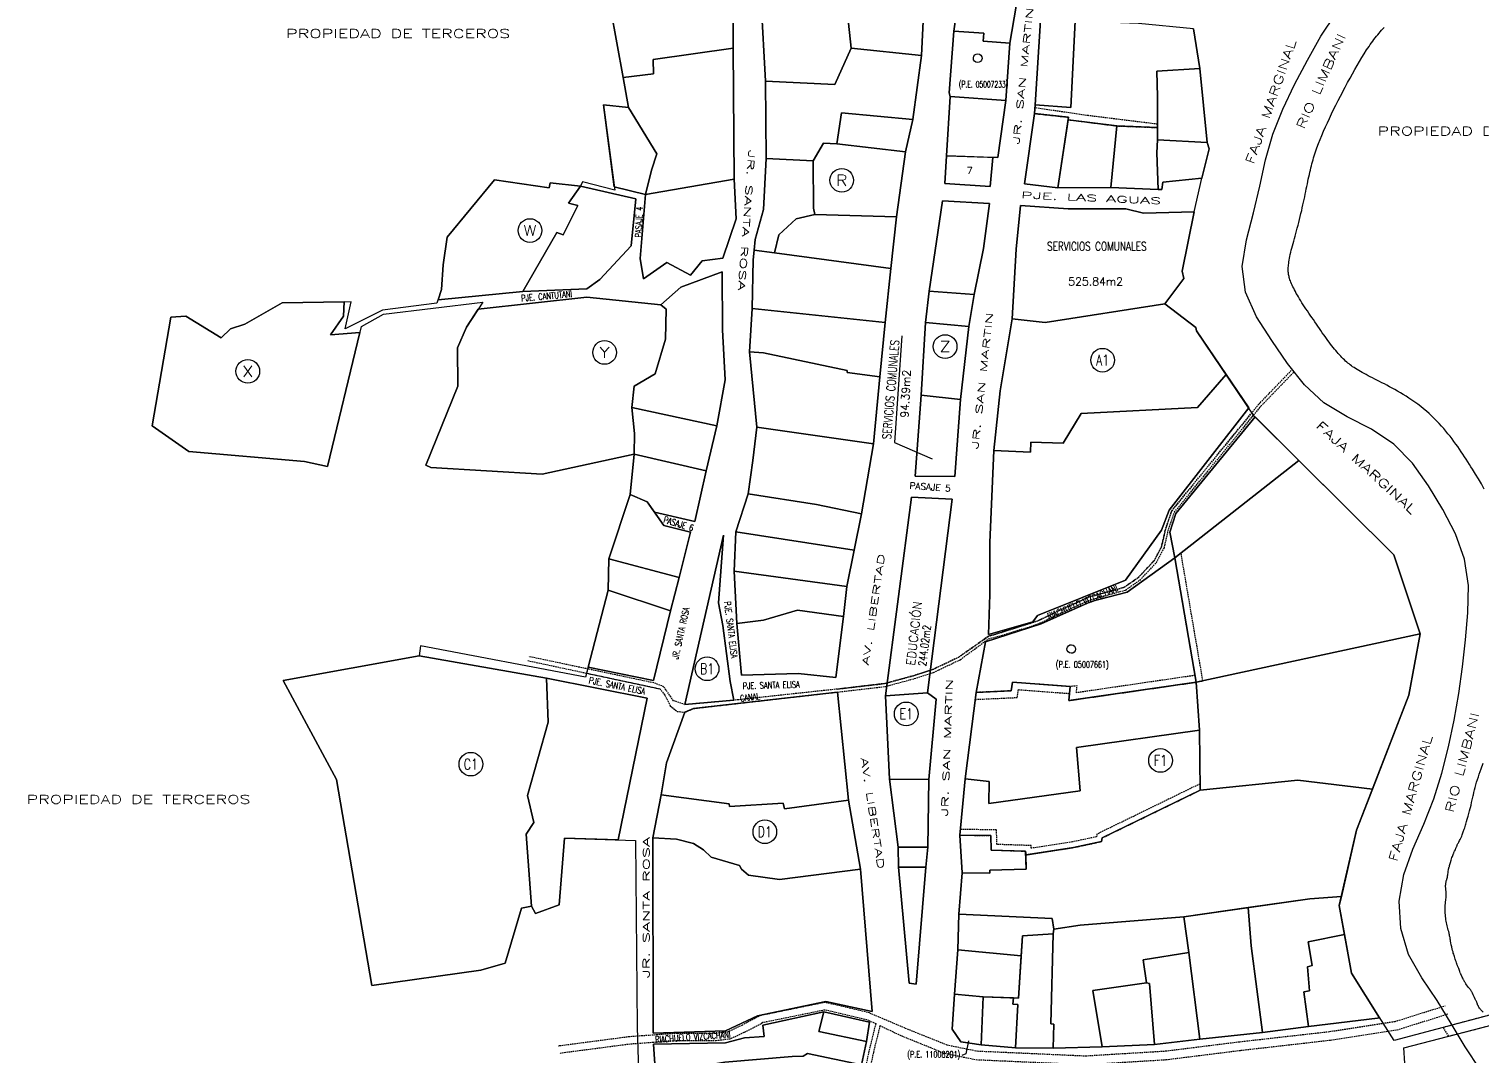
# Model space of a CAD drawing. Extents: x 425265 to 425664, y 8434748 to 8436646.
# Drawn here: x 425265 to 425517.1, y 8435775.6 to 8435953.9 of the extents above; entities that cross this region are included whole.
import ezdxf
from ezdxf.enums import TextEntityAlignment as Align

# ---------------------------------------------------------------- set-up
doc = ezdxf.new("R2010")
doc.units = 0
doc.header["$MEASUREMENT"] = 0
doc.linetypes.add('HIDDEN', pattern=[0.375, 0.25, -0.125])
doc.layers.add('RASTER', color=7, linetype='CONTINUOUS')
doc.styles.add('ROMAND', font='romand.shx')
doc.styles.add('ROMANS', font='romans.shx')

msp = doc.modelspace()

# ---------------------------------------------------------------- linework, layer by layer
at = {"layer": 'RASTER'}
for points in [[(425430.91, 8435990.57), (425432.57, 8435990.19), (425435.79, 8435978.63), (425437.37, 8435967.24), (425436.17, 8435957.82), (425435.12, 8435951.4), (425434.39, 8435941.48), (425433.03, 8435931.57), (425432.13, 8435931.61), (425431.69, 8435926.57), (425423.81, 8435927.06), (425424.13, 8435931.9), (425424.76, 8435942.18), (425424.6, 8435942.81), (425425.39, 8435953.48), (425426.17, 8435959.23), (425427.78, 8435968.34), (425429.25, 8435978.99)], [(425387.1, 8435959.85), (425385.94, 8435964.56), (425379.82, 8435962.09), (425365.81, 8435957.48), (425368.05, 8435945.48), (425373.32, 8435946.08), (425373.23, 8435948.58), (425387.09, 8435950.55)], [(425420.21, 8435958.74), (425409.58, 8435959.5), (425406.62, 8435957.83), (425406.94, 8435956.52), (425407.55, 8435950.55), (425419.79, 8435949.3)], [(425406.94, 8435956.52), (425406.62, 8435957.83), (425398.5, 8435958.54), (425391.95, 8435958.45), (425392.73, 8435944.82), (425404.72, 8435944.26), (425407.55, 8435950.55)], [(425436.17, 8435957.82), (425426.17, 8435959.23), (425425.39, 8435953.48), (425430.58, 8435953.14), (425430.49, 8435951.74), (425435.12, 8435951.4)], [(425466.94, 8435953.88), (425457.39, 8435954.82), (425446.44, 8435955.24), (425445.67, 8435940.26), (425439.49, 8435940.75), (425439.36, 8435939.2), (425445.27, 8435938.58), (425445.21, 8435938.14), (425453.64, 8435937.06), (425460.73, 8435936.78), (425460.73, 8435942.13), (425460.57, 8435946.58), (425468.05, 8435947.02)], [(425446.44, 8435955.24), (425444.31, 8435955.53), (425440.42, 8435955.37), (425439.49, 8435940.75), (425445.67, 8435940.26)], [(425435.12, 8435951.4), (425430.49, 8435951.74), (425430.58, 8435953.14), (425425.39, 8435953.48), (425424.6, 8435942.81), (425424.76, 8435942.18), (425434.39, 8435941.48)], [(425387.09, 8435950.55), (425373.23, 8435948.58), (425373.32, 8435946.08), (425368.05, 8435945.48), (425368.93, 8435940.26), (425373.86, 8435932.2), (425372.96, 8435929.39), (425371.91, 8435925.16), (425387.28, 8435927.86)], [(425419.79, 8435949.3), (425407.55, 8435950.55), (425404.72, 8435944.26), (425392.73, 8435944.82), (425392.81, 8435931.43), (425401, 8435931), (425402.77, 8435934.08), (425405.07, 8435933.97), (425405.87, 8435939.36), (425418.27, 8435938.2)], [(425468.05, 8435947.02), (425460.57, 8435946.58), (425460.73, 8435942.13), (425460.73, 8435934.68), (425469.32, 8435934.19)], [(425434.39, 8435941.48), (425424.76, 8435942.18), (425424.13, 8435931.9), (425433.03, 8435931.57)], [(425368.93, 8435940.26), (425364.65, 8435940.7), (425366.48, 8435926.51), (425371.91, 8435925.16), (425372.96, 8435929.39), (425373.86, 8435932.2)], [(425418.27, 8435938.2), (425405.87, 8435939.36), (425405.07, 8435933.97), (425416.98, 8435932.55)], [(425445.27, 8435938.58), (425439.36, 8435939.2), (425437.65, 8435927.02), (425443.41, 8435926.32)], [(425453.64, 8435937.06), (425445.21, 8435938.14), (425443.41, 8435926.32), (425452.61, 8435926.41)], [(425460.73, 8435934.68), (425460.73, 8435936.78), (425453.64, 8435937.06), (425452.61, 8435926.41), (425460.8, 8435926.04), (425460.61, 8435932.38)], [(425469.68, 8435933.12), (425469.32, 8435934.19), (425460.73, 8435934.68), (425460.61, 8435932.38), (425460.8, 8435926.04), (425461.45, 8435926.05), (425461.63, 8435927.34), (425468.37, 8435928.02)], [(425416.98, 8435932.55), (425405.07, 8435933.97), (425402.77, 8435934.08), (425401, 8435931), (425401.02, 8435922.8), (425401.3, 8435921.69), (425415.44, 8435921.3)], [(425432.13, 8435931.61), (425424.13, 8435931.9), (425423.81, 8435927.06), (425431.69, 8435926.57)], [(425392.39, 8435922.59), (425390.94, 8435917.38), (425390.73, 8435915.55), (425394.25, 8435915.08), (425395.01, 8435918.2), (425398.02, 8435920.97), (425401.3, 8435921.69), (425401.02, 8435922.8), (425401, 8435931), (425392.81, 8435931.43)], [(425356.51, 8435918.58), (425357.64, 8435918.16), (425360.17, 8435923.27), (425358.56, 8435923.66), (425360.65, 8435926.6), (425355.38, 8435927.19), (425355.21, 8435926.31), (425345.72, 8435927.7), (425337.48, 8435917.78), (425336.84, 8435912.97), (425336.54, 8435908.73), (425335.92, 8435906.93), (425350.65, 8435908.34)], [(425345.72, 8435927.7), (425355.21, 8435926.31), (425355.38, 8435927.19), (425360.65, 8435926.6), (425370.21, 8435924.42), (425369.4, 8435916.26), (425363.98, 8435910.44), (425361.74, 8435908.84), (425350.65, 8435908.34), (425335.92, 8435906.93), (425336.54, 8435908.73), (425336.84, 8435912.97), (425337.48, 8435917.78)], [(425370.21, 8435924.42), (425360.65, 8435926.6), (425358.56, 8435923.66), (425360.17, 8435923.27), (425357.64, 8435918.16), (425356.51, 8435918.58), (425350.65, 8435908.34), (425361.74, 8435908.84), (425363.98, 8435910.44), (425369.4, 8435916.26)], [(425385.34, 8435914.14), (425387.63, 8435920.96), (425387.28, 8435927.86), (425371.91, 8435925.16), (425371, 8435914.1), (425371.55, 8435910.54), (425375.61, 8435913.38), (425379.72, 8435911.21), (425381.72, 8435913.65)], [(425423.4, 8435924.08), (425431.54, 8435923.63), (425430.54, 8435915.84), (425428.91, 8435907.81), (425428.01, 8435902.28), (425426.56, 8435889.66), (425425.53, 8435876.3), (425418.68, 8435876.35), (425419.71, 8435890.41), (425420.44, 8435902.99), (425421.08, 8435908.4)], [(425430.54, 8435915.84), (425431.54, 8435923.63), (425423.4, 8435924.08), (425421.08, 8435908.4), (425428.91, 8435907.81)], [(425415.44, 8435921.3), (425401.3, 8435921.69), (425398.02, 8435920.97), (425395.01, 8435918.2), (425394.25, 8435915.08), (425414.47, 8435912.35)], [(425436.92, 8435923.26), (425445.2, 8435922.7), (425455.2, 8435922.72), (425458.25, 8435921.94), (425467.04, 8435922.17), (425464.96, 8435911.9), (425465.26, 8435910.64), (425461.98, 8435906.24), (425467.36, 8435902.09), (425467.49, 8435901.56), (425472.64, 8435893.94), (425476.52, 8435888.19), (425462.73, 8435870.44), (425461.4, 8435866.99), (425455.13, 8435858.32), (425439.92, 8435852.19), (425439.06, 8435851.08), (425431.38, 8435848.86), (425431.63, 8435855.81), (425431.63, 8435864.81), (425432.33, 8435880.79), (425433.44, 8435891.13), (425435.52, 8435903.61), (425436.18, 8435915.69)], [(425465.26, 8435910.64), (425464.96, 8435911.9), (425467.04, 8435922.17), (425458.25, 8435921.94), (425455.2, 8435922.72), (425445.2, 8435922.7), (425436.92, 8435923.26), (425436.18, 8435915.69), (425435.52, 8435903.61), (425441.24, 8435902.99), (425461.98, 8435906.24)], [(425414.47, 8435912.35), (425394.25, 8435915.08), (425390.73, 8435915.55), (425390.57, 8435913.85), (425390.38, 8435905.4), (425413.46, 8435903.01)], [(425385.19, 8435911.74), (425385.26, 8435901.69), (425385.71, 8435893.06), (425384.25, 8435885.04), (425382.44, 8435877.25), (425380.49, 8435868.46), (425373.47, 8435870.07), (425375.09, 8435867.78), (425379.7, 8435866.63), (425377.77, 8435858.76), (425376.23, 8435852.96), (425373.28, 8435840.91), (425361.97, 8435843.24), (425365.43, 8435856.59), (425365.54, 8435861.99), (425369.22, 8435873.15), (425369.92, 8435880.17), (425354, 8435876.7), (425334.68, 8435877.84), (425333.83, 8435878.26), (425339.37, 8435891.93), (425339.31, 8435898.58), (425340.85, 8435902.17), (425342.9, 8435905.31), (425361.74, 8435907.38), (425374.57, 8435906.06), (425378.01, 8435909.12)], [(425385.26, 8435901.69), (425385.19, 8435911.74), (425378.01, 8435909.12), (425374.57, 8435906.06), (425375.5, 8435905.29), (425375.37, 8435900.1), (425373.58, 8435894.11), (425369.96, 8435891.97), (425369.55, 8435888.25), (425384.25, 8435885.04), (425385.71, 8435893.06)], [(425322.37, 8435901.24), (425317.29, 8435900.82), (425319.5, 8435904.1), (425319.62, 8435906.55), (425308.92, 8435906.41), (425302.4, 8435902.72), (425299.93, 8435901.9), (425298.33, 8435900.32), (425292.17, 8435904.06), (425289.58, 8435903.92), (425286.35, 8435885.04), (425292.7, 8435880.6), (425312.78, 8435878.9), (425316.78, 8435878.01)], [(425308.92, 8435906.41), (425319.62, 8435906.55), (425319.5, 8435904.1), (425317.29, 8435900.82), (425322.37, 8435901.24), (425316.78, 8435878.01), (425312.78, 8435878.9), (425292.7, 8435880.6), (425286.35, 8435885.04), (425289.58, 8435903.92), (425292.17, 8435904.06), (425298.33, 8435900.32), (425299.93, 8435901.9), (425302.4, 8435902.72)], [(425361.74, 8435907.38), (425342.9, 8435905.31), (425340.85, 8435902.17), (425339.31, 8435898.58), (425339.37, 8435891.93), (425333.83, 8435878.26), (425334.68, 8435877.84), (425354, 8435876.7), (425369.92, 8435880.17), (425369.98, 8435883.72), (425369.55, 8435888.25), (425369.96, 8435891.97), (425373.58, 8435894.11), (425375.37, 8435900.1), (425375.5, 8435905.29), (425374.57, 8435906.06)], [(425428.91, 8435907.81), (425421.08, 8435908.4), (425420.44, 8435902.99), (425428.01, 8435902.28)], [(425413.46, 8435903.01), (425390.38, 8435905.4), (425389.97, 8435897.92), (425392.37, 8435897.71), (425406.89, 8435894.64), (425406.86, 8435894.29), (425412.52, 8435893.56)], [(425472.64, 8435893.94), (425467.49, 8435901.56), (425467.36, 8435902.09), (425461.98, 8435906.24), (425441.24, 8435902.99), (425435.52, 8435903.61), (425433.44, 8435891.13), (425432.33, 8435880.79), (425438.68, 8435880.52), (425438.72, 8435882.21), (425444.37, 8435882.08), (425447.48, 8435887.22), (425467.65, 8435888.24)], [(425428.01, 8435902.28), (425420.44, 8435902.99), (425419.71, 8435890.41), (425426.56, 8435889.66)], [(425412.52, 8435893.56), (425406.86, 8435894.29), (425406.89, 8435894.64), (425392.37, 8435897.71), (425389.97, 8435897.92), (425391.24, 8435884.83), (425411.44, 8435881.96)], [(425476.52, 8435888.19), (425472.64, 8435893.94), (425467.65, 8435888.24), (425447.48, 8435887.22), (425444.37, 8435882.08), (425438.72, 8435882.21), (425438.68, 8435880.52), (425432.33, 8435880.79), (425431.63, 8435864.81), (425431.63, 8435855.81), (425431.38, 8435848.86), (425439.06, 8435851.08), (425439.92, 8435852.19), (425455.13, 8435858.32), (425461.4, 8435866.99), (425462.73, 8435870.44)], [(425426.56, 8435889.66), (425419.71, 8435890.41), (425418.68, 8435876.35), (425425.53, 8435876.3)], [(425384.25, 8435885.04), (425369.55, 8435888.25), (425369.98, 8435883.72), (425369.92, 8435880.17), (425382.44, 8435877.25)], [(425477.63, 8435886.62), (425485.21, 8435879.08), (425501.68, 8435862.69), (425506.26, 8435849.02), (425504.32, 8435838.37), (425497.99, 8435822.08), (425495.22, 8435814.94), (425495.22, 8435814.94), (425492.59, 8435803.47), (425492.22, 8435801.87), (425493.13, 8435796.84), (425494.35, 8435790.15), (425499.22, 8435782.44), (425499.22, 8435782.44), (425499.22, 8435782.44), (425499.22, 8435782.44), (425498.88, 8435782.37), (425486.92, 8435780.94), (425478.94, 8435779.89), (425468.05, 8435778.71), (425460.2, 8435777.82), (425451.11, 8435777.38), (425442.61, 8435777.18), (425436.06, 8435777.23), (425430.13, 8435777.71), (425426.62, 8435778.25), (425425.12, 8435780.43), (425425.5, 8435786.52), (425426.09, 8435794.2), (425426.22, 8435800.4), (425426.85, 8435807.57), (425426.41, 8435814.1), (425427.37, 8435823.86), (425429.24, 8435838.84), (425430.85, 8435847.59), (425440.5, 8435850.73), (425449.19, 8435854.58), (425455.42, 8435856.24), (425463.7, 8435862.19), (425462.85, 8435866.61), (425463.89, 8435869.85)], [(425485.21, 8435879.08), (425477.63, 8435886.62), (425463.89, 8435869.85), (425462.85, 8435866.61), (425463.7, 8435862.19)], [(425390.5, 8435879.07), (425389.72, 8435873.28), (425401.58, 8435871.43), (425409.35, 8435869.78), (425411.44, 8435881.96), (425391.24, 8435884.83)], [(425382.44, 8435877.25), (425369.92, 8435880.17), (425369.22, 8435873.15), (425372.21, 8435871.87), (425373.47, 8435870.07), (425380.49, 8435868.46)], [(425485.21, 8435879.08), (425463.7, 8435862.19), (425467.4, 8435840.61), (425506.26, 8435849.02), (425501.68, 8435862.69)], [(425379.7, 8435866.63), (425375.09, 8435867.78), (425372.21, 8435871.87), (425369.22, 8435873.15), (425365.54, 8435861.99), (425377.77, 8435858.76)], [(425409.35, 8435869.78), (425401.58, 8435871.43), (425389.72, 8435873.28), (425387.6, 8435866.71), (425408.1, 8435863.51)], [(425425.11, 8435872.36), (425418.02, 8435872.71), (425413.54, 8435838.25), (425420.82, 8435838.79)], [(425425.11, 8435872.36), (425420.82, 8435838.79), (425422.29, 8435837.67), (425421.03, 8435823.77), (425420.86, 8435812.02), (425420.53, 8435808.54), (425418.82, 8435788.26), (425417.64, 8435788.44), (425415.78, 8435808.56), (425415.71, 8435812.01), (425414.23, 8435823.81), (425413.54, 8435838.25), (425418.02, 8435872.71)], [(425385.33, 8435850.43), (425384.59, 8435854.36), (425385.43, 8435866.13), (425378.74, 8435836.73), (425387.25, 8435837.48), (425386.58, 8435840.76)], [(425385.43, 8435866.13), (425384.59, 8435854.36), (425385.33, 8435850.43), (425386.58, 8435840.76), (425387.25, 8435837.48), (425378.74, 8435836.73)], [(425387.31, 8435859.87), (425406.84, 8435857.23), (425408.1, 8435863.51), (425387.6, 8435866.71)], [(425377.77, 8435858.76), (425365.54, 8435861.99), (425365.43, 8435856.59), (425376.23, 8435852.96)], [(425455.42, 8435856.24), (425449.19, 8435854.58), (425440.5, 8435850.73), (425430.85, 8435847.59), (425429.24, 8435838.84), (425435.33, 8435839.12), (425435.53, 8435840.6), (425445.55, 8435839.86), (425445.33, 8435837.42), (425467.4, 8435840.61), (425463.7, 8435862.19)], [(425387.72, 8435850.78), (425392.39, 8435851.37), (425398.29, 8435853.09), (425406.22, 8435852.02), (425406.84, 8435857.23), (425387.31, 8435859.87)], [(425376.23, 8435852.96), (425365.43, 8435856.59), (425361.97, 8435843.24), (425373.28, 8435840.91)], [(425388.53, 8435841.81), (425398.37, 8435842.14), (425404.94, 8435841.45), (425406.22, 8435852.02), (425398.29, 8435853.09), (425392.39, 8435851.37), (425387.72, 8435850.78)], [(425504.32, 8435838.37), (425506.26, 8435849.02), (425467.4, 8435840.61), (425468.01, 8435832.28), (425468.1, 8435821.88), (425485.06, 8435823.62), (425497.99, 8435822.08)], [(425332.64, 8435845.21), (425309.08, 8435840.93), (425318.32, 8435823.75), (425324.47, 8435788.03), (425343.34, 8435790.67), (425347.57, 8435791.87), (425350.42, 8435801.45), (425352.14, 8435801.77), (425351.19, 8435814.24), (425352.53, 8435816.28), (425351.44, 8435820.96), (425355.03, 8435833.71), (425354.75, 8435841.31)], [(425332.64, 8435845.21), (425354.75, 8435841.31), (425372.21, 8435837.82), (425367.15, 8435813.29), (425357.85, 8435813.57), (425356.96, 8435802.01), (425352.82, 8435800.49), (425352.14, 8435801.77), (425350.42, 8435801.45), (425347.57, 8435791.87), (425343.34, 8435790.67), (425324.47, 8435788.03), (425318.32, 8435823.75), (425309.08, 8435840.93)], [(425372.21, 8435837.82), (425354.75, 8435841.31), (425355.03, 8435833.71), (425351.44, 8435820.96), (425352.53, 8435816.28), (425351.19, 8435814.24), (425352.14, 8435801.77), (425352.82, 8435800.49), (425356.96, 8435802.01), (425357.85, 8435813.57), (425367.15, 8435813.29)], [(425405.22, 8435838.9), (425407.09, 8435820.14), (425409.17, 8435808.17), (425411.19, 8435783.5), (425403.17, 8435785.24), (425391.33, 8435782.76), (425385.8, 8435780.18), (425373.26, 8435779.77), (425373.15, 8435813.62), (425374.62, 8435821.08), (425375.55, 8435826.65), (425378.72, 8435835.39), (425380.23, 8435836.05)], [(425405.22, 8435838.9), (425380.23, 8435836.05), (425378.72, 8435835.39), (425375.55, 8435826.65), (425374.62, 8435821.08), (425386.41, 8435819.53), (425386.5, 8435819.04), (425395.78, 8435819.66), (425396.04, 8435818.64), (425407.09, 8435820.14)], [(425422.29, 8435837.67), (425420.82, 8435838.79), (425413.54, 8435838.25), (425414.23, 8435823.81), (425421.03, 8435823.77)], [(425427.37, 8435823.86), (425431.5, 8435823.4), (425431.45, 8435819.6), (425447.3, 8435821.77), (425446.67, 8435829.3), (425468.01, 8435832.28), (425467.4, 8435840.61), (425445.33, 8435837.42), (425445.55, 8435839.86), (425435.53, 8435840.6), (425435.33, 8435839.12), (425429.24, 8435838.84)], [(425468.1, 8435821.88), (425468.01, 8435832.28), (425446.67, 8435829.3), (425447.3, 8435821.77), (425431.45, 8435819.6), (425431.5, 8435823.4), (425427.37, 8435823.86), (425426.41, 8435814.1), (425431.81, 8435814.01), (425431.84, 8435811.51), (425437.83, 8435811.32), (425437.86, 8435810.67), (425446.16, 8435811.94), (425451, 8435812.97), (425451.11, 8435813.61)], [(425421.03, 8435823.77), (425414.23, 8435823.81), (425415.71, 8435812.01), (425420.86, 8435812.02)], [(425497.99, 8435822.08), (425485.06, 8435823.62), (425468.1, 8435821.88), (425451.11, 8435813.61), (425451, 8435812.97), (425446.16, 8435811.94), (425437.86, 8435810.67), (425437.95, 8435808.17), (425431.6, 8435808.04), (425431.6, 8435807.49), (425426.85, 8435807.57), (425426.22, 8435800.4), (425442.46, 8435799.66), (425442.73, 8435797.78), (425447.28, 8435798.47), (425465.27, 8435799.93), (425487.14, 8435803.08), (425492.59, 8435803.47), (425495.22, 8435814.94)], [(425407.09, 8435820.14), (425396.04, 8435818.64), (425395.78, 8435819.66), (425386.5, 8435819.04), (425386.41, 8435819.53), (425374.62, 8435821.08), (425373.15, 8435813.62), (425377.3, 8435813.41), (425380.25, 8435812.66), (425381.98, 8435811.57), (425383.29, 8435810.26), (425388.19, 8435808.83), (425388.53, 8435808.22), (425389.79, 8435807.15), (425395.14, 8435806.38), (425409.17, 8435808.17)], [(425409.17, 8435808.17), (425395.14, 8435806.38), (425389.79, 8435807.15), (425388.53, 8435808.22), (425388.19, 8435808.83), (425383.29, 8435810.26), (425381.98, 8435811.57), (425380.25, 8435812.66), (425377.3, 8435813.41), (425373.15, 8435813.62), (425373.26, 8435779.77), (425385.8, 8435780.18), (425391.33, 8435782.76), (425403.17, 8435785.24), (425411.19, 8435783.5)], [(425426.85, 8435807.57), (425431.6, 8435807.49), (425431.6, 8435808.04), (425437.95, 8435808.17), (425437.83, 8435811.32), (425431.84, 8435811.51), (425431.81, 8435814.01), (425426.41, 8435814.1)], [(425420.86, 8435812.02), (425415.71, 8435812.01), (425415.78, 8435808.56), (425420.53, 8435808.54)], [(425420.53, 8435808.54), (425415.78, 8435808.56), (425417.64, 8435788.44), (425418.82, 8435788.26)], [(425492.22, 8435801.87), (425492.59, 8435803.47), (425487.14, 8435803.08), (425476.41, 8435801.54), (425476.94, 8435794.91), (425478.94, 8435779.89), (425486.92, 8435780.94), (425486.06, 8435786.93), (425487.09, 8435787.12), (425486.72, 8435791.26), (425487.54, 8435791.48), (425486.86, 8435795.62), (425493.13, 8435796.84)], [(425476.94, 8435794.91), (425476.41, 8435801.54), (425465.27, 8435799.93), (425466.11, 8435793.74), (425468.05, 8435778.71), (425478.94, 8435779.89)], [(425442.61, 8435796.99), (425442.73, 8435797.78), (425442.46, 8435799.66), (425426.22, 8435800.4), (425426.09, 8435794.2), (425437.05, 8435793.17), (425437.27, 8435796.66)], [(425451.11, 8435777.38), (425449.48, 8435787.15), (425458.79, 8435788.49), (425458.21, 8435792.45), (425466.11, 8435793.74), (425465.27, 8435799.93), (425447.28, 8435798.47), (425442.73, 8435797.78), (425442.61, 8435796.99), (425442.18, 8435781.35), (425442.73, 8435781.33), (425442.61, 8435777.18)], [(425442.61, 8435796.99), (425437.27, 8435796.66), (425436.57, 8435785.83), (425435.72, 8435785.86), (425435.62, 8435784.77), (425436.47, 8435784.72), (425436.06, 8435777.23), (425442.61, 8435777.18), (425442.73, 8435781.33), (425442.18, 8435781.35)], [(425493.13, 8435796.84), (425486.86, 8435795.62), (425487.54, 8435791.48), (425486.72, 8435791.26), (425487.09, 8435787.12), (425486.06, 8435786.93), (425486.92, 8435780.94), (425498.88, 8435782.37), (425499.22, 8435782.44), (425494.35, 8435790.15)], [(425437.05, 8435793.17), (425426.09, 8435794.2), (425425.5, 8435786.52), (425430.48, 8435786.05), (425436.57, 8435785.83)], [(425466.11, 8435793.74), (425458.21, 8435792.45), (425458.79, 8435788.49), (425459.33, 8435788.38), (425460.2, 8435777.82), (425468.05, 8435778.71)], [(425459.33, 8435788.38), (425458.79, 8435788.49), (425449.48, 8435787.15), (425451.11, 8435777.38), (425460.2, 8435777.82)], [(425430.48, 8435786.05), (425425.5, 8435786.52), (425425.12, 8435780.43), (425426.62, 8435778.25), (425430.13, 8435777.71)], [(425436.47, 8435784.72), (425435.62, 8435784.77), (425435.72, 8435785.86), (425430.48, 8435786.05), (425430.13, 8435777.71), (425436.06, 8435777.23)], [(425401.99, 8435780.04), (425402.83, 8435783.44), (425392.27, 8435781.17), (425392.48, 8435779.18), (425389.09, 8435778.96), (425385.8, 8435778.1), (425373.3, 8435777.87), (425373.62, 8435772.73), (425385.66, 8435774.72), (425397.37, 8435775.73), (425399.27, 8435775.79), (425400.01, 8435776.21), (425409.36, 8435774.28), (425410.21, 8435778.34)], [(425410.78, 8435781.64), (425402.83, 8435783.44), (425401.99, 8435780.04), (425410.21, 8435778.34)], [(425400.87, 8435771.68), (425408.66, 8435770.09), (425409.36, 8435774.28), (425400.01, 8435776.21), (425399.27, 8435775.79), (425397.37, 8435775.73), (425385.66, 8435774.72), (425373.62, 8435772.73), (425374.89, 8435768.05), (425384.95, 8435768.94), (425390.55, 8435769.06), (425390.61, 8435770.25), (425397.11, 8435770.49)]]:
    msp.add_lwpolyline(points, close=True, dxfattribs=at)
for points in [[(425387.1, 8435959.85), (425387.09, 8435950.55), (425387.28, 8435927.86), (425387.63, 8435920.96), (425385.34, 8435914.14), (425381.72, 8435913.65), (425379.72, 8435911.21), (425375.61, 8435913.38), (425371.55, 8435910.54), (425371, 8435914.1), (425371.91, 8435925.16), (425366.48, 8435926.51), (425364.65, 8435940.7), (425368.93, 8435940.26), (425368.05, 8435945.48), (425365.81, 8435957.48)], [(425365.81, 8435957.48), (425368.05, 8435945.48), (425368.93, 8435940.26), (425364.65, 8435940.7), (425366.56, 8435925.92), (425360.97, 8435927.36), (425360.65, 8435926.6), (425355.38, 8435927.19), (425355.21, 8435926.31), (425345.72, 8435927.7), (425337.48, 8435917.78), (425336.84, 8435912.97), (425336.54, 8435908.73), (425335.71, 8435906.32), (425326.32, 8435905.12), (425319.84, 8435901.89), (425320.86, 8435906.56), (425308.92, 8435906.41), (425302.4, 8435902.72), (425299.93, 8435901.9), (425298.33, 8435900.32), (425292.17, 8435904.06), (425289.58, 8435903.92), (425286.35, 8435885.04), (425292.7, 8435880.6), (425312.78, 8435878.9), (425316.78, 8435878.01), (425322.63, 8435902.3), (425326.47, 8435904.4), (425343.7, 8435906.53), (425340.85, 8435902.17), (425339.31, 8435898.58), (425339.37, 8435891.93), (425333.83, 8435878.26), (425334.68, 8435877.84), (425354, 8435876.7), (425369.92, 8435880.17), (425369.22, 8435873.15), (425365.54, 8435861.99), (425365.43, 8435856.59), (425361.51, 8435841.49), (425332.91, 8435846.94), (425332.64, 8435845.21), (425309.08, 8435840.93), (425318.32, 8435823.75), (425324.47, 8435788.03), (425343.34, 8435790.67), (425347.57, 8435791.87), (425350.42, 8435801.45), (425352.14, 8435801.77), (425352.82, 8435800.49), (425356.96, 8435802.01), (425357.85, 8435813.57), (425370.2, 8435813.19), (425370.47, 8435780.8), (425372.26, 8435721.51)], [(425420.21, 8435958.74), (425419.79, 8435949.3), (425418.27, 8435938.2), (425416.98, 8435932.55), (425415.44, 8435921.3), (425414.47, 8435912.35), (425413.46, 8435903.01), (425412.52, 8435893.56), (425411.44, 8435881.96), (425410.4, 8435875.89), (425409.35, 8435869.78), (425408.1, 8435863.51), (425406.84, 8435857.23), (425406.22, 8435852.02), (425404.94, 8435841.45), (425398.37, 8435842.14), (425388.53, 8435841.81), (425387.72, 8435850.78), (425387.31, 8435859.87), (425387.6, 8435866.71), (425389.72, 8435873.28), (425390.5, 8435879.07), (425391.24, 8435884.83), (425389.97, 8435897.92), (425390.38, 8435905.4), (425390.57, 8435913.85), (425390.73, 8435915.55), (425390.94, 8435917.38), (425392.39, 8435922.59), (425392.81, 8435931.43), (425392.73, 8435944.82), (425391.95, 8435958.45)], [(425466.94, 8435953.88), (425468.05, 8435947.02), (425469.32, 8435934.19), (425469.68, 8435933.12), (425468.37, 8435928.02), (425461.63, 8435927.34), (425461.45, 8435926.05), (425460.8, 8435926.04), (425452.61, 8435926.41), (425443.41, 8435926.32), (425437.65, 8435927.02), (425439.36, 8435939.2), (425439.49, 8435940.75), (425440.42, 8435955.37)], [(425527.62, 8435785.37), (425501.73, 8435778.47), (425494.35, 8435790.15), (425492.22, 8435801.87), (425495.22, 8435814.94), (425504.32, 8435838.37), (425506.26, 8435849.02), (425501.68, 8435862.69), (425477.48, 8435886.77), (425467.49, 8435901.56), (425467.36, 8435902.09), (425461.98, 8435906.24), (425465.26, 8435910.64), (425464.96, 8435911.9), (425467.04, 8435922.17), (425468.37, 8435928.02), (425469.68, 8435933.12), (425469.32, 8435934.19), (425468.05, 8435947.02), (425466.94, 8435953.88)], [(425373.62, 8435772.73), (425373.3, 8435777.87), (425385.8, 8435778.1), (425389.09, 8435778.96), (425392.48, 8435779.18), (425392.27, 8435781.17), (425402.83, 8435783.44), (425410.78, 8435781.64), (425410.21, 8435778.34), (425409.36, 8435774.28)], [(425504.11, 8435766.6), (425503.44, 8435777.22), (425527.95, 8435783.58)]]:
    msp.add_lwpolyline(points, dxfattribs=at)
at = {"layer": 'RASTER', "color": 8}
for points in [[(425516.65, 8435773.46), (425514.04, 8435777.4), (425511.61, 8435781.42), (425509.18, 8435785.43), (425506.55, 8435789.34), (425504.22, 8435793.4), (425502.88, 8435797.92), (425502.64, 8435802.64), (425503.42, 8435807.28), (425505.01, 8435811.69), (425506.91, 8435815.99), (425508.6, 8435820.38), (425510.02, 8435824.86), (425511.2, 8435829.42), (425512.17, 8435834.02), (425512.96, 8435838.64), (425513.61, 8435843.27), (425514.13, 8435847.94), (425514.55, 8435852.67), (425514.65, 8435857.38), (425513.97, 8435861.96), (425512.38, 8435866.35), (425510.18, 8435870.57), (425507.68, 8435874.69), (425504.94, 8435878.57), (425501.7, 8435881.9), (425497.8, 8435884.46), (425493.58, 8435886.64), (425489.57, 8435889.05), (425486.18, 8435892.16), (425483.27, 8435895.86), (425480.51, 8435899.87), (425477.88, 8435903.99), (425475.97, 8435908.25), (425475.39, 8435912.7), (425476.11, 8435917.31), (425477.37, 8435921.99), (425478.45, 8435926.64), (425479.42, 8435931.21), (425480.71, 8435935.66), (425482.45, 8435940), (425484.49, 8435944.27), (425486.69, 8435948.48), (425489.02, 8435952.61), (425491.61, 8435956.52)], [(425517.38, 8435874.1), (425517.12, 8435874.55), (425516.87, 8435874.99), (425516.36, 8435875.86), (425515.84, 8435876.71), (425515.33, 8435877.54), (425515.07, 8435877.97), (425514.81, 8435878.39), (425514.53, 8435878.82), (425514.26, 8435879.26), (425513.97, 8435879.69), (425513.68, 8435880.13), (425513.39, 8435880.57), (425513.08, 8435881.02), (425512.77, 8435881.46), (425512.45, 8435881.91), (425512.12, 8435882.35), (425511.79, 8435882.8), (425511.44, 8435883.25), (425511.08, 8435883.69), (425510.72, 8435884.14), (425510.34, 8435884.58), (425509.95, 8435885.03), (425509.54, 8435885.47), (425509.13, 8435885.9), (425508.7, 8435886.34), (425508.26, 8435886.77), (425507.81, 8435887.19), (425507.34, 8435887.61), (425506.85, 8435888.02), (425506.35, 8435888.42), (425505.84, 8435888.82), (425505.33, 8435889.19), (425504.82, 8435889.54), (425504.32, 8435889.88), (425503.82, 8435890.2), (425503.32, 8435890.51), (425502.83, 8435890.8), (425502.35, 8435891.08), (425501.87, 8435891.35), (425501.4, 8435891.61), (425500.94, 8435891.85), (425500.49, 8435892.09), (425500.05, 8435892.32), (425499.61, 8435892.54), (425499.19, 8435892.76), (425498.77, 8435892.97), (425498.37, 8435893.17), (425497.98, 8435893.37), (425497.6, 8435893.57), (425497.23, 8435893.76), (425496.88, 8435893.95), (425496.54, 8435894.13), (425496.21, 8435894.31), (425495.9, 8435894.49), (425495.6, 8435894.66), (425495.31, 8435894.83), (425495.04, 8435895), (425494.79, 8435895.16), (425494.55, 8435895.32), (425494.33, 8435895.48), (425494.12, 8435895.63), (425493.92, 8435895.79), (425493.72, 8435895.95), (425493.52, 8435896.12), (425493.32, 8435896.3), (425493.11, 8435896.5), (425492.9, 8435896.7), (425492.69, 8435896.91), (425492.48, 8435897.13), (425492.27, 8435897.36), (425492.05, 8435897.6), (425491.84, 8435897.85), (425491.62, 8435898.11), (425491.39, 8435898.38), (425491.17, 8435898.65), (425490.94, 8435898.94), (425490.71, 8435899.24), (425490.48, 8435899.55), (425490.25, 8435899.87), (425490.01, 8435900.19), (425489.77, 8435900.53), (425489.53, 8435900.87), (425489.28, 8435901.22), (425489.03, 8435901.58), (425488.78, 8435901.94), (425488.52, 8435902.32), (425488.26, 8435902.7), (425488, 8435903.09), (425487.73, 8435903.48), (425487.46, 8435903.87), (425487.2, 8435904.25), (425486.95, 8435904.63), (425486.7, 8435905), (425486.45, 8435905.36), (425486.21, 8435905.72), (425485.98, 8435906.07), (425485.76, 8435906.42), (425485.55, 8435906.76), (425485.34, 8435907.09), (425485.15, 8435907.41), (425484.96, 8435907.73), (425484.78, 8435908.04), (425484.62, 8435908.34), (425484.46, 8435908.63), (425484.32, 8435908.91), (425484.19, 8435909.19), (425484.06, 8435909.45), (425483.95, 8435909.7), (425483.85, 8435909.95), (425483.76, 8435910.18), (425483.68, 8435910.4), (425483.62, 8435910.6), (425483.56, 8435910.8), (425483.51, 8435910.98), (425483.47, 8435911.16), (425483.44, 8435911.32), (425483.42, 8435911.46), (425483.4, 8435911.6), (425483.39, 8435911.75), (425483.38, 8435911.91), (425483.38, 8435912.09), (425483.38, 8435912.29), (425483.39, 8435912.5), (425483.41, 8435912.73), (425483.43, 8435912.98), (425483.46, 8435913.24), (425483.5, 8435913.52), (425483.55, 8435913.82), (425483.6, 8435914.13), (425483.67, 8435914.45), (425483.74, 8435914.79), (425483.82, 8435915.15), (425483.91, 8435915.52), (425484, 8435915.9), (425484.1, 8435916.29), (425484.21, 8435916.69), (425484.32, 8435917.11), (425484.44, 8435917.54), (425484.56, 8435917.98), (425484.69, 8435918.43), (425484.82, 8435918.89), (425484.95, 8435919.36), (425485.08, 8435919.85), (425485.21, 8435920.34), (425485.34, 8435920.85), (425485.47, 8435921.36), (425485.59, 8435921.88), (425485.71, 8435922.38), (425485.82, 8435922.88), (425485.93, 8435923.37), (425486.04, 8435923.85), (425486.14, 8435924.32), (425486.24, 8435924.79), (425486.33, 8435925.25), (425486.42, 8435925.7), (425486.51, 8435926.15), (425486.6, 8435926.59), (425486.69, 8435927.02), (425486.78, 8435927.44), (425486.86, 8435927.85), (425486.95, 8435928.26), (425487.04, 8435928.65), (425487.13, 8435929.04), (425487.22, 8435929.42), (425487.31, 8435929.8), (425487.4, 8435930.16), (425487.49, 8435930.52), (425487.58, 8435930.87), (425487.68, 8435931.21), (425487.78, 8435931.55), (425487.89, 8435931.9), (425488.11, 8435932.59), (425488.35, 8435933.29), (425488.62, 8435934), (425488.89, 8435934.71), (425489.19, 8435935.43), (425489.5, 8435936.16), (425489.82, 8435936.89), (425490.16, 8435937.63), (425490.51, 8435938.38), (425490.88, 8435939.14), (425491.25, 8435939.9), (425491.64, 8435940.67), (425492.03, 8435941.45), (425492.44, 8435942.23), (425493.26, 8435943.81), (425493.68, 8435944.59), (425494.09, 8435945.35), (425494.5, 8435946.1), (425494.91, 8435946.83), (425495.32, 8435947.55), (425495.73, 8435948.25), (425496.14, 8435948.93), (425496.56, 8435949.59), (425496.97, 8435950.24), (425497.4, 8435950.86), (425497.61, 8435951.17), (425497.82, 8435951.47), (425498.03, 8435951.76), (425498.25, 8435952.05), (425498.47, 8435952.33), (425498.68, 8435952.61), (425498.9, 8435952.88), (425499.12, 8435953.15), (425499.34, 8435953.41), (425499.56, 8435953.66), (425500.01, 8435954.16)], [(425416.36, 8435900.7), (425415.09, 8435882.15), (425421.64, 8435879.37)], [(425517.2, 8435783.38), (425517.08, 8435783.5), (425516.96, 8435783.61), (425516.84, 8435783.73), (425516.74, 8435783.85), (425516.64, 8435783.98), (425516.54, 8435784.11), (425516.45, 8435784.25), (425516.37, 8435784.39), (425516.3, 8435784.54), (425516.23, 8435784.7), (425516.2, 8435784.78), (425516.18, 8435784.83), (425516.16, 8435784.89), (425516.13, 8435784.97), (425516.1, 8435785.05), (425516.06, 8435785.14), (425516.02, 8435785.23), (425515.97, 8435785.34), (425515.93, 8435785.45), (425515.82, 8435785.68), (425515.71, 8435785.93), (425515.59, 8435786.18), (425515.47, 8435786.43), (425515.34, 8435786.67), (425515.21, 8435786.9), (425515.15, 8435787), (425515.09, 8435787.1), (425515.03, 8435787.19), (425514.97, 8435787.28), (425514.91, 8435787.35), (425514.85, 8435787.42), (425514.79, 8435787.49), (425514.73, 8435787.57), (425514.66, 8435787.65), (425514.59, 8435787.74), (425514.45, 8435787.93), (425514.31, 8435788.13), (425514.18, 8435788.33), (425514.06, 8435788.52), (425514.01, 8435788.61), (425513.96, 8435788.69), (425513.91, 8435788.77), (425513.88, 8435788.83), (425513.81, 8435788.96), (425513.78, 8435789.03), (425513.74, 8435789.11), (425513.65, 8435789.28), (425513.56, 8435789.45), (425513.47, 8435789.63), (425513.43, 8435789.71), (425513.4, 8435789.79), (425513.37, 8435789.86), (425513.34, 8435789.92), (425513.32, 8435789.98), (425513.3, 8435790.03), (425513.26, 8435790.13), (425513.22, 8435790.24), (425513.13, 8435790.47), (425512.94, 8435790.95), (425512.84, 8435791.19), (425512.75, 8435791.41), (425512.71, 8435791.52), (425512.68, 8435791.62), (425512.64, 8435791.71), (425512.61, 8435791.79), (425512.55, 8435791.98), (425512.48, 8435792.18), (425512.41, 8435792.39), (425512.34, 8435792.6), (425512.2, 8435793.03), (425512.13, 8435793.25), (425512.07, 8435793.46), (425512.01, 8435793.65), (425511.96, 8435793.84), (425511.91, 8435794), (425511.89, 8435794.08), (425511.87, 8435794.15), (425511.83, 8435794.28), (425511.8, 8435794.42), (425511.76, 8435794.57), (425511.73, 8435794.73), (425511.66, 8435795.07), (425511.6, 8435795.41), (425511.54, 8435795.74), (425511.51, 8435795.9), (425511.49, 8435796.05), (425511.47, 8435796.18), (425511.46, 8435796.25), (425511.44, 8435796.32), (425511.41, 8435796.48), (425511.37, 8435796.64), (425511.33, 8435796.8), (425511.32, 8435796.88), (425511.3, 8435796.95), (425511.3, 8435797.01), (425511.29, 8435797.06), (425511.28, 8435797.18), (425511.25, 8435797.29), (425511.22, 8435797.4), (425511.14, 8435797.64), (425511.07, 8435797.88), (425511, 8435798.13), (425510.93, 8435798.38), (425510.87, 8435798.64), (425510.82, 8435798.9), (425510.77, 8435799.16), (425510.73, 8435799.43), (425510.69, 8435799.71), (425510.66, 8435799.98), (425510.64, 8435800.26), (425510.62, 8435800.54), (425510.6, 8435800.82), (425510.6, 8435801.1), (425510.6, 8435801.39), (425510.6, 8435801.67), (425510.62, 8435801.96), (425510.63, 8435802.25), (425510.66, 8435802.53), (425510.69, 8435802.83), (425510.75, 8435803.41), (425510.76, 8435803.71), (425510.77, 8435804.01), (425510.76, 8435804.16), (425510.75, 8435804.31), (425510.71, 8435804.61), (425510.69, 8435804.91), (425510.68, 8435805.21), (425510.68, 8435805.36), (425510.69, 8435805.51), (425510.7, 8435805.66), (425510.73, 8435805.81), (425510.76, 8435805.97), (425510.79, 8435806.12), (425510.84, 8435806.27), (425510.87, 8435806.35), (425510.89, 8435806.44), (425510.93, 8435806.62), (425510.97, 8435806.82), (425511, 8435807.03), (425511.04, 8435807.24), (425511.1, 8435807.67), (425511.13, 8435807.87), (425511.16, 8435808.07), (425511.2, 8435808.25), (425511.21, 8435808.33), (425511.23, 8435808.41), (425511.25, 8435808.48), (425511.27, 8435808.55), (425511.32, 8435808.67), (425511.34, 8435808.74), (425511.36, 8435808.81), (425511.41, 8435808.98), (425511.47, 8435809.16), (425511.53, 8435809.36), (425511.65, 8435809.77), (425511.77, 8435810.19), (425511.84, 8435810.39), (425511.9, 8435810.58), (425511.97, 8435810.75), (425512.04, 8435810.9), (425512.08, 8435810.99), (425512.12, 8435811.09), (425512.18, 8435811.2), (425512.24, 8435811.31), (425512.36, 8435811.56), (425512.47, 8435811.81), (425512.52, 8435811.93), (425512.57, 8435812.04), (425512.61, 8435812.14), (425512.64, 8435812.23), (425512.66, 8435812.31), (425512.68, 8435812.36), (425512.7, 8435812.4), (425512.75, 8435812.51), (425512.81, 8435812.64), (425512.88, 8435812.77), (425512.95, 8435812.9), (425513.1, 8435813.18), (425513.17, 8435813.32), (425513.24, 8435813.45), (425513.3, 8435813.57), (425513.35, 8435813.69), (425513.46, 8435813.92), (425513.56, 8435814.16), (425513.74, 8435814.64), (425513.9, 8435815.11), (425513.98, 8435815.34), (425514.05, 8435815.57), (425514.12, 8435815.8), (425514.18, 8435816.01), (425514.3, 8435816.44), (425514.43, 8435816.89), (425514.56, 8435817.36), (425514.69, 8435817.84), (425514.82, 8435818.32), (425515.08, 8435819.29), (425515.19, 8435819.76), (425515.3, 8435820.22), (425515.36, 8435820.45), (425515.41, 8435820.67), (425515.45, 8435820.89), (425515.5, 8435821.1), (425515.58, 8435821.51), (425515.68, 8435821.93), (425515.79, 8435822.36), (425515.92, 8435822.8), (425516.05, 8435823.26), (425516.19, 8435823.72), (425516.35, 8435824.18), (425516.51, 8435824.66), (425516.67, 8435825.14), (425516.85, 8435825.62), (425517.2, 8435826.6)]]:
    msp.add_lwpolyline(points, dxfattribs=at)
at = {"layer": 'RASTER'}
for points in [[(425430.27, 8435948.78, -1), (425428.77, 8435948.85, -1)], [(425446.5, 8435846.34, -1), (425445, 8435846.4, -1)]]:
    msp.add_lwpolyline(points, format="xyb", close=True, dxfattribs=at)
at = {"layer": 'RASTER', "linetype": 'HIDDEN'}
for points in [[(425439.36, 8435939.2), (425445.27, 8435938.58), (425445.21, 8435938.14), (425453.64, 8435937.06), (425460.73, 8435936.78), (425460.73, 8435937.36), (425448.71, 8435938.85), (425439.44, 8435940.2)], [(425405.22, 8435838.9), (425413.48, 8435839.87), (425418.53, 8435841.24), (425421.85, 8435842.3), (425426.5, 8435844.52), (425431.38, 8435848.13), (425433.77, 8435848.76), (425439.18, 8435850.45), (425440.36, 8435850.88), (425443.89, 8435852.58), (425449.08, 8435854.92), (425453.41, 8435856.1), (425455.18, 8435856.6), (425457.67, 8435858.32), (425460.54, 8435861.38), (425461.89, 8435863.92), (425462.55, 8435866.85), (425463.63, 8435870.09), (425477.38, 8435886.92), (425477.08, 8435887.37), (425463.17, 8435870.35), (425462.05, 8435866.99), (425461.4, 8435864.1), (425460.12, 8435861.68), (425457.33, 8435858.72), (425454.95, 8435857.07), (425453.27, 8435856.6), (425448.9, 8435855.41), (425443.67, 8435853.05), (425440.16, 8435851.35), (425439.02, 8435850.94), (425433.62, 8435849.26), (425431.35, 8435848.56), (425426.24, 8435844.96), (425421.66, 8435842.79), (425418.38, 8435841.74), (425413.39, 8435840.38), (425405.22, 8435839.42), (425387.25, 8435837.48), (425378.74, 8435836.73), (425376.76, 8435837.41), (425375.07, 8435839.82), (425373.34, 8435840.49), (425361.88, 8435842.91), (425361.69, 8435842.18), (425374.39, 8435839.47), (425375.25, 8435838.37), (425376.2, 8435836.51), (425377.4, 8435835.55), (425378.72, 8435835.39), (425380.23, 8435836.05)], [(425468.57, 8435840.86), (425464.78, 8435863.04), (425463.7, 8435862.19), (425467.2, 8435841.79), (425446.64, 8435838.78), (425446.75, 8435839.98), (425445.55, 8435839.86), (425435.53, 8435840.6), (425435.33, 8435839.12), (425429.24, 8435838.84), (425429.09, 8435837.63), (425436.39, 8435837.96), (425436.57, 8435839.32), (425445.44, 8435838.66), (425445.33, 8435837.42), (425467.4, 8435840.61)], [(425426.41, 8435814.1), (425431.81, 8435814.01), (425431.84, 8435811.51), (425437.83, 8435811.32), (425437.86, 8435810.67), (425446.16, 8435811.94), (425451, 8435812.97), (425451.11, 8435813.61), (425468.1, 8435821.88), (425468.09, 8435822.99), (425450.21, 8435814.28), (425450.13, 8435813.81), (425445.98, 8435812.92), (425438.82, 8435811.83), (425438.8, 8435812.29), (425432.83, 8435812.48), (425432.8, 8435814.99), (425426.51, 8435815.1)], [(425518.58, 8435782.96), (425510.22, 8435780.73), (425511.17, 8435779.23), (425520.59, 8435781.67)]]:
    msp.add_lwpolyline(points, close=True, dxfattribs=at)
at = {"layer": 'RASTER', "color": 8, "linetype": 'HIDDEN'}
for points in [[(425431.35, 8435848.56), (425433.62, 8435849.26), (425439.02, 8435850.94), (425440.16, 8435851.35), (425443.67, 8435853.05), (425448.9, 8435855.41), (425453.27, 8435856.6), (425454.95, 8435857.07), (425457.33, 8435858.72), (425460.12, 8435861.68), (425461.4, 8435864.1), (425462.05, 8435866.99), (425463.17, 8435870.35), (425478.26, 8435888.81), (425484.04, 8435894.81)], [(425431.38, 8435848.13), (425433.77, 8435848.76), (425439.18, 8435850.45), (425440.36, 8435850.88), (425443.89, 8435852.58), (425449.08, 8435854.92), (425453.41, 8435856.1), (425455.18, 8435856.6), (425457.67, 8435858.32), (425460.54, 8435861.38), (425461.89, 8435863.92), (425462.55, 8435866.85), (425463.63, 8435870.09), (425478.64, 8435888.47), (425484.35, 8435894.39)], [(425351.5, 8435844.36), (425374.39, 8435839.47), (425375.25, 8435838.37), (425376.2, 8435836.51), (425377.4, 8435835.55), (425378.72, 8435835.39)], [(425378.74, 8435836.73), (425376.76, 8435837.41), (425375.07, 8435839.82), (425373.34, 8435840.49), (425351.65, 8435845.06)], [(425378.72, 8435835.39), (425380.23, 8435836.05), (425405.22, 8435838.9)], [(425405.22, 8435839.42), (425387.25, 8435837.48), (425378.74, 8435836.73)], [(425410.78, 8435783.28), (425403.03, 8435785.09), (425391.84, 8435782.8), (425388.7, 8435781.16), (425386.25, 8435779.99), (425384.08, 8435779.72), (425377.4, 8435779.72), (425369.1, 8435779.13), (425356.76, 8435777.51)], [(425410.65, 8435781.97), (425403.01, 8435783.77), (425392.27, 8435781.58), (425389.27, 8435780.01), (425386.61, 8435778.74), (425384.16, 8435778.44), (425377.45, 8435778.44), (425369.23, 8435777.85), (425356.93, 8435776.24)], [(425410.78, 8435783.28), (425416.96, 8435780.65), (425424.16, 8435777.74), (425429.44, 8435776.67), (425448.2, 8435775.83), (425462.06, 8435776.67), (425475, 8435778.28), (425490.51, 8435780.04), (425501.92, 8435781.8), (425510.6, 8435784.52)], [(425412.57, 8435781.06), (425416.35, 8435779.28), (425423.72, 8435776.3), (425429.26, 8435775.17), (425448.21, 8435774.32), (425462.2, 8435775.17), (425475.18, 8435776.79), (425490.71, 8435778.56), (425502.26, 8435780.34), (425511.05, 8435783.09)], [(425411.83, 8435781.41), (425410.64, 8435776.59), (425409.16, 8435769.52), (425406.87, 8435755.56), (425405.22, 8435749.51), (425403.17, 8435740.35), (425402.8, 8435738.82), (425402.18, 8435738.53), (425399.6, 8435739.15), (425397.16, 8435739.74), (425395.56, 8435740.33), (425387.76, 8435740.77), (425380.03, 8435740.05), (425371.37, 8435739.95), (425371.37, 8435739.95), (425363.65, 8435739.55)], [(425412.57, 8435781.06), (425411.42, 8435776.41), (425409.94, 8435769.37), (425407.66, 8435755.38), (425405.99, 8435749.31), (425403.66, 8435740.17), (425403.28, 8435738.05), (425402.2, 8435737.8), (425399.28, 8435738.57), (425396.93, 8435739.07), (425395.42, 8435739.5), (425391.43, 8435739.87), (425387.83, 8435739.89), (425380.06, 8435739.25), (425371.73, 8435738.98), (425363.73, 8435738.66)], [(425410.65, 8435781.97), (425411.83, 8435781.41)]]:
    msp.add_lwpolyline(points, dxfattribs=at)
at = {"layer": 'RASTER', "linetype": 'HIDDEN'}
for points in [[(425405.22, 8435839.42), (425413.39, 8435840.38), (425418.38, 8435841.74), (425421.66, 8435842.79), (425426.24, 8435844.96), (425431.35, 8435848.56)], [(425405.22, 8435838.9), (425413.48, 8435839.87), (425418.53, 8435841.24), (425421.85, 8435842.3), (425426.5, 8435844.52), (425431.38, 8435848.13)]]:
    msp.add_lwpolyline(points, dxfattribs=at)
at = {"layer": 'RASTER', "color": 0}
msp.add_lwpolyline([(425427.94, 8435778.45), (425427.46, 8435776.19), (425426.74, 8435775.89)], dxfattribs=at)
at = {"layer": 'RASTER'}
for centre in [(425405.94, 8435927.64), (425351.87, 8435918.93), (425364.81, 8435897.79), (425423.87, 8435898.81), (425302.93, 8435894.52), (425451.18, 8435896.45), (425382.59, 8435842.94), (425417.12, 8435835.12), (425341.62, 8435826.4), (425461.23, 8435827.04), (425392.6, 8435814.68)]:
    msp.add_circle(centre, 2.05, dxfattribs=at)

# ---------------------------------------------------------------- texts
at = {"layer": 'RASTER', "style": 'ROMAND'}
for s, height, rotation, width, p in [('JR. SAN MARTIN', 1.125, 84.1308, 2, (425436.71, 8435933.78)), ('RIO LIMBANI', 1.5, 65.8561, 1.5, (425486.09, 8435936.37)), ('JR. SANTA ROSA', 1.125, 265.6959, 2, (425389.8, 8435932.97)), ('PJE. LAS AGUAS', 1.125, 357.5385, 2, (425437.04, 8435924.53)), ('PASAJE 4 ', 1.125, 87.7825, 0.75, (425371.22, 8435917.69)), ('PJE. CANTUTANI', 1.125, 5.0381, 0.75, (425350.4, 8435906.62)), ('JR. SAN MARTIN', 1.125, 83.7653, 2, (425429.58, 8435880.94)), ('PASAJE 6', 1.125, 343.0485, 0.75, (425374.92, 8435868.32)), ('AV. LIBERTAD', 1.125, 81.637, 2, (425410.57, 8435843.46)), ('RIACHUELO VIZCACHANI', 1.125, 22.6463, 0.75, (425441.9, 8435851.44)), ('JR. SANTA ROSA', 1.125, 77.6375, 0.75, (425377.58, 8435844.52)), ('PJE. SANTA ELISA', 1.125, 277.0865, 0.75, (425385.55, 8435854.56)), ('PJE. SANTA ELISA', 1.125, 348.4611, 0.75, (425362.02, 8435840.43)), ('JR. SAN MARTIN', 1.125, 87.8686, 2, (425424.32, 8435817.3)), ('PJE. SANTA ELISA', 1.125, 1.6437, 0.75, (425388.77, 8435839.4)), ('RIO LIMBANI', 1.5, 75.3473, 1.5, (425512.01, 8435817.87)), ('AV. LIBERTAD', 1.125, 278.7955, 2, (425409.25, 8435827.47)), ('JR. SANTA ROSA', 1.125, 89.9359, 2, (425372.59, 8435789.3)), ('RIACHUELO VIZCACHANI', 1.125, 3.8771, 0.75, (425373.61, 8435778.09))]:
    msp.add_text(s, height=height, rotation=rotation, dxfattribs=dict(at, width=width)).set_placement(p)
for s, height, width, p in [('PROPIEDAD DE TERCEROS', 1.5, 1.5, (425329, 8435953.08)), ('PROPIEDAD DE TERCEROS', 1.5, 1.5, (425518.28, 8435936.18)), ('R', 1.88, 1.2, (425405.94, 8435927.64)), ('W', 1.88, 1.2, (425351.87, 8435918.93)), ('SERVICIOS COMUNALES', 1.5, 0.75, (425450.18, 8435916.2)), ('Z', 1.88, 1.2, (425423.87, 8435898.81)), ('Y', 1.88, 1.2, (425364.81, 8435897.79)), ('A1', 1.875, 0.75, (425451.18, 8435896.45)), ('X', 1.88, 1.2, (425302.93, 8435894.52)), ('B1', 1.875, 0.75, (425382.59, 8435842.94)), ('E1', 1.875, 0.75, (425417.12, 8435835.12)), ('C1', 1.875, 0.75, (425341.62, 8435826.4)), ('F1', 1.875, 0.75, (425461.23, 8435827.04)), ('PROPIEDAD DE TERCEROS', 1.5, 1.5, (425283.99, 8435820.29)), ('D1', 1.875, 0.75, (425392.6, 8435814.68))]:
    msp.add_text(s, height=height, dxfattribs=dict(at, width=width)).set_placement(p, align=Align.MIDDLE)
for s, rotation, width, p in [('FAJA MARGINAL', 70.7789, 1.5, (425480.36, 8435941.27)), ('SERVICIOS COMUNALES', 85.2339, 0.75, (425414.45, 8435891.35)), ('FAJA MARGINAL', 317.571, 1.5, (425496.93, 8435877.83)), ('FAJA MARGINAL', 74.1464, 1.5, (425504.59, 8435820.5))]:
    msp.add_text(s, height=1.5, rotation=rotation, dxfattribs=dict(at, width=width)).set_placement(p, align=Align.MIDDLE)
at = {"layer": 'RASTER', "color": 0, "style": 'ROMANS'}
for s, width, p in [('(P.E. 05007233)', 0.55, (425426.26, 8435943.74)), ('(P.E. 05007661)', 0.65, (425443.06, 8435843.15)), ('(P.E. 11008201)', 0.65, (425417.31, 8435775.54))]:
    msp.add_text(s, height=1.125, rotation=359.7703, dxfattribs=dict(at, width=width)).set_placement(p)
at = {"layer": 'RASTER', "style": 'ROMANS', "width": 1.125}
msp.add_text('7', height=1.12, dxfattribs=at).set_placement((425427.6, 8435928.77))
at = {"layer": 'RASTER', "style": 'ROMANS'}
msp.add_text('525.84m2', height=1.387, dxfattribs=at).set_placement((425449.97, 8435910.09), align=Align.MIDDLE_CENTER)
msp.add_text('94.39m2', height=1.387, rotation=87.2723, dxfattribs=at).set_placement((425417.01, 8435890.64), align=Align.MIDDLE_CENTER)
at = {"layer": 'RASTER', "style": 'ROMAND'}
msp.add_text('PASAJE 5', height=1.125, rotation=355.9686, dxfattribs=at).set_placement((425417.68, 8435874.16))
msp.add_text('EDUCACIÓN', height=1.5, rotation=83.6325, dxfattribs=at).set_placement((425418.24, 8435849.08), align=Align.MIDDLE)
at = {"layer": 'RASTER', "style": 'ROMANS', "width": 0.75}
msp.add_text('244.02m2', height=1.387, rotation=83.3637, dxfattribs=at).set_placement((425420.3, 8435846.96), align=Align.MIDDLE_CENTER)
at = {"layer": 'RASTER', "color": 8, "linetype": 'HIDDEN', "style": 'ROMAND', "width": 0.75}
msp.add_text('CANAL', height=1.125, rotation=7.5185, dxfattribs=at).set_placement((425388.38, 8435837.22))

doc.saveas('drawing.dxf')
